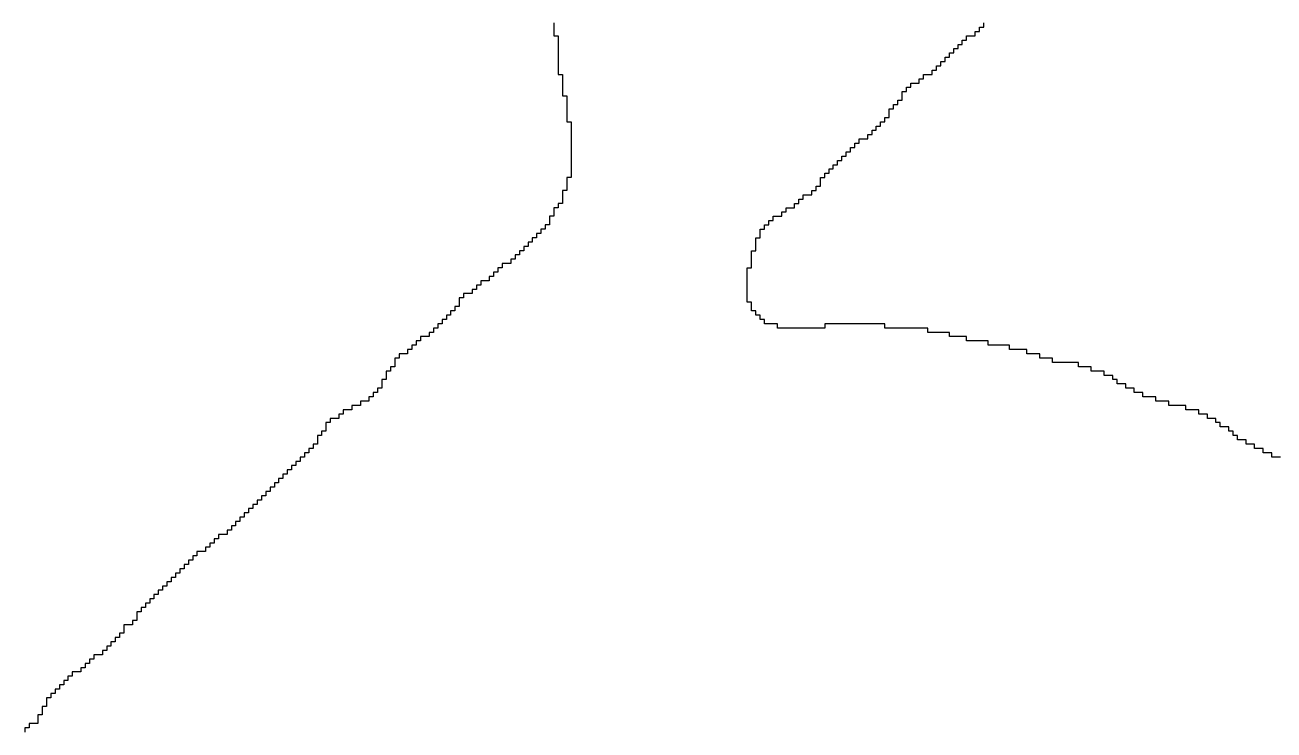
# Model space of a CAD drawing. Header units: millimetres. Extents: x 9.6 to 105, y 7.6 to 66.9.
# Drawn here: x 87.6602 to 88.0573, y 22.0834 to 22.3076 of the extents above; entities that cross this region are included whole.
import ezdxf

# ---------------------------------------------------------------- set-up
doc = ezdxf.new("R2010")
doc.units = ezdxf.units.MM
doc.layers.add('BottomOverlay', color=54, linetype='Continuous')

msp = doc.modelspace()

# ---------------------------------------------------------------- linework, layer by layer
at = {"layer": 'BottomOverlay'}
for p, q in [((87.82835, 22.3083), (87.82835, 22.30693)), ((87.82835, 22.30693), (87.82835, 22.30557)), ((87.96368, 22.30557), (87.96368, 22.30693)), ((87.96368, 22.30693), (87.96505, 22.30693)), ((87.96505, 22.30693), (87.96505, 22.3083)), ((87.82835, 22.30557), (87.82835, 22.3042)), ((87.82835, 22.3042), (87.82972, 22.3042)), ((87.82972, 22.3042), (87.82972, 22.30283)), ((87.82972, 22.30283), (87.82972, 22.30146)), ((87.95821, 22.30146), (87.95821, 22.30283)), ((87.95821, 22.30283), (87.95958, 22.30283)), ((87.95958, 22.30283), (87.95958, 22.3042)), ((87.95958, 22.3042), (87.96232, 22.3042)), ((87.96232, 22.3042), (87.96232, 22.30557)), ((87.96232, 22.30557), (87.96368, 22.30557)), ((87.82972, 22.30146), (87.82972, 22.3001)), ((87.82972, 22.3001), (87.82972, 22.29873)), ((87.82972, 22.29873), (87.82972, 22.29736)), ((87.95411, 22.29736), (87.95411, 22.29873)), ((87.95411, 22.29873), (87.95548, 22.29873)), ((87.95548, 22.29873), (87.95548, 22.3001)), ((87.95548, 22.3001), (87.95685, 22.3001)), ((87.95685, 22.3001), (87.95685, 22.30146)), ((87.95685, 22.30146), (87.95821, 22.30146)), ((87.82972, 22.29736), (87.82972, 22.296)), ((87.82972, 22.296), (87.82972, 22.29463)), ((87.82972, 22.29463), (87.82972, 22.29326)), ((87.95001, 22.29326), (87.95001, 22.29463)), ((87.95001, 22.29463), (87.95138, 22.29463)), ((87.95138, 22.29463), (87.95138, 22.296)), ((87.95138, 22.296), (87.95275, 22.296)), ((87.95275, 22.296), (87.95275, 22.29736)), ((87.95275, 22.29736), (87.95411, 22.29736)), ((87.82972, 22.29326), (87.82972, 22.2919)), ((87.82972, 22.2919), (87.83108, 22.2919)), ((87.83108, 22.2919), (87.83108, 22.29053)), ((87.83108, 22.29053), (87.83108, 22.28916)), ((87.94454, 22.28916), (87.94454, 22.29053)), ((87.94454, 22.29053), (87.94591, 22.29053)), ((87.94591, 22.29053), (87.94591, 22.2919)), ((87.94591, 22.2919), (87.94865, 22.2919)), ((87.94865, 22.2919), (87.94865, 22.29326)), ((87.94865, 22.29326), (87.95001, 22.29326)), ((87.83108, 22.28916), (87.83108, 22.28779)), ((87.83108, 22.28779), (87.83108, 22.28643)), ((87.83108, 22.28643), (87.83108, 22.28506)), ((87.93908, 22.28506), (87.93908, 22.28643)), ((87.93908, 22.28643), (87.94044, 22.28643)), ((87.94044, 22.28643), (87.94044, 22.28779)), ((87.94044, 22.28779), (87.94181, 22.28779)), ((87.94181, 22.28779), (87.94181, 22.28916)), ((87.94181, 22.28916), (87.94454, 22.28916)), ((87.83108, 22.28506), (87.83245, 22.28506)), ((87.83245, 22.28506), (87.83245, 22.28369)), ((87.83245, 22.28369), (87.83245, 22.28233)), ((87.83245, 22.28233), (87.83245, 22.28096)), ((87.93634, 22.28096), (87.93634, 22.28233)), ((87.93634, 22.28233), (87.93771, 22.28233)), ((87.93771, 22.28233), (87.93771, 22.28369)), ((87.93771, 22.28369), (87.93908, 22.28369)), ((87.93908, 22.28369), (87.93908, 22.28506)), ((87.83245, 22.28096), (87.83245, 22.27959)), ((87.83245, 22.27959), (87.83245, 22.27823)), ((87.93498, 22.27959), (87.93498, 22.28096)), ((87.93498, 22.28096), (87.93634, 22.28096)), ((87.93498, 22.27823), (87.93498, 22.27959)), ((87.83245, 22.27823), (87.83245, 22.27686)), ((87.83245, 22.27686), (87.83382, 22.27686)), ((87.83382, 22.27686), (87.83382, 22.27549)), ((87.83382, 22.27549), (87.83382, 22.27412)), ((87.93087, 22.27412), (87.93087, 22.27549)), ((87.93087, 22.27549), (87.93224, 22.27549)), ((87.93224, 22.27549), (87.93224, 22.27686)), ((87.93224, 22.27686), (87.93361, 22.27686)), ((87.93361, 22.27686), (87.93361, 22.27823)), ((87.93361, 22.27823), (87.93498, 22.27823)), ((87.83382, 22.27412), (87.83382, 22.27276)), ((87.83382, 22.27276), (87.83382, 22.27139)), ((87.83382, 22.27139), (87.83382, 22.27002)), ((87.92541, 22.27002), (87.92541, 22.27139)), ((87.92541, 22.27139), (87.92814, 22.27139)), ((87.92814, 22.27139), (87.92814, 22.27276)), ((87.92814, 22.27276), (87.92951, 22.27276)), ((87.92951, 22.27276), (87.92951, 22.27412)), ((87.92951, 22.27412), (87.93087, 22.27412)), ((87.83382, 22.27002), (87.83382, 22.26865)), ((87.83382, 22.26865), (87.83382, 22.26729)), ((87.83382, 22.26729), (87.83382, 22.26592)), ((87.9213, 22.26592), (87.9213, 22.26729)), ((87.9213, 22.26729), (87.92267, 22.26729)), ((87.92267, 22.26729), (87.92267, 22.26865)), ((87.92267, 22.26865), (87.92404, 22.26865)), ((87.92404, 22.26865), (87.92404, 22.27002)), ((87.92404, 22.27002), (87.92541, 22.27002)), ((87.83382, 22.26592), (87.83382, 22.26456)), ((87.83382, 22.26456), (87.83382, 22.26319)), ((87.83382, 22.26319), (87.83382, 22.26182)), ((87.9172, 22.26182), (87.9172, 22.26319)), ((87.9172, 22.26319), (87.91857, 22.26319)), ((87.91857, 22.26319), (87.91857, 22.26456)), ((87.91857, 22.26456), (87.91994, 22.26456)), ((87.91994, 22.26456), (87.91994, 22.26592)), ((87.91994, 22.26592), (87.9213, 22.26592)), ((87.83382, 22.25909), (87.83245, 22.25909)), ((87.83245, 22.25909), (87.83245, 22.25772)), ((87.83382, 22.26182), (87.83382, 22.26045)), ((87.83382, 22.26045), (87.83382, 22.25909)), ((87.9131, 22.25772), (87.9131, 22.25909)), ((87.9131, 22.25909), (87.91447, 22.25909)), ((87.91447, 22.25909), (87.91447, 22.26045)), ((87.91447, 22.26045), (87.91584, 22.26045)), ((87.91584, 22.26045), (87.91584, 22.26182)), ((87.91584, 22.26182), (87.9172, 22.26182)), ((87.83245, 22.25498), (87.83108, 22.25498)), ((87.83108, 22.25498), (87.83108, 22.25362)), ((87.83245, 22.25772), (87.83245, 22.25635)), ((87.83245, 22.25635), (87.83245, 22.25498)), ((87.91037, 22.25362), (87.91037, 22.25498)), ((87.91037, 22.25498), (87.91174, 22.25498)), ((87.91174, 22.25498), (87.91174, 22.25635)), ((87.91174, 22.25635), (87.9131, 22.25635)), ((87.9131, 22.25635), (87.9131, 22.25772)), ((87.83108, 22.25089), (87.82972, 22.25089)), ((87.82972, 22.25089), (87.82972, 22.24952)), ((87.83108, 22.25362), (87.83108, 22.25225)), ((87.83108, 22.25225), (87.83108, 22.25089)), ((87.9049, 22.24952), (87.9049, 22.25089)), ((87.9049, 22.25089), (87.90627, 22.25089)), ((87.90627, 22.25089), (87.90627, 22.25225)), ((87.90627, 22.25225), (87.90763, 22.25225)), ((87.90763, 22.25225), (87.90763, 22.25362)), ((87.90763, 22.25362), (87.91037, 22.25362)), ((87.82835, 22.24678), (87.82698, 22.24678)), ((87.82698, 22.24678), (87.82698, 22.24542)), ((87.82972, 22.24952), (87.82835, 22.24952)), ((87.82835, 22.24952), (87.82835, 22.24815)), ((87.82835, 22.24815), (87.82835, 22.24678)), ((87.89807, 22.24542), (87.89807, 22.24678)), ((87.89807, 22.24678), (87.9008, 22.24678)), ((87.9008, 22.24678), (87.9008, 22.24815)), ((87.9008, 22.24815), (87.90217, 22.24815)), ((87.90217, 22.24815), (87.90217, 22.24952)), ((87.90217, 22.24952), (87.9049, 22.24952)), ((87.82561, 22.24268), (87.82425, 22.24268)), ((87.82425, 22.24268), (87.82425, 22.24131)), ((87.82698, 22.24405), (87.82561, 22.24405)), ((87.82561, 22.24405), (87.82561, 22.24268)), ((87.82698, 22.24542), (87.82698, 22.24405)), ((87.89396, 22.24131), (87.89396, 22.24268)), ((87.89396, 22.24268), (87.89533, 22.24268)), ((87.89533, 22.24268), (87.89533, 22.24405)), ((87.89533, 22.24405), (87.8967, 22.24405)), ((87.8967, 22.24405), (87.8967, 22.24542)), ((87.8967, 22.24542), (87.89807, 22.24542)), ((87.82288, 22.23995), (87.82151, 22.23995)), ((87.82151, 22.23995), (87.82151, 22.23858)), ((87.82425, 22.24131), (87.82288, 22.24131)), ((87.82288, 22.24131), (87.82288, 22.23995)), ((87.8926, 22.23858), (87.8926, 22.23995)), ((87.8926, 22.23995), (87.89396, 22.23995)), ((87.89396, 22.23995), (87.89396, 22.24131)), ((87.81878, 22.23585), (87.81741, 22.23585)), ((87.81741, 22.23585), (87.81741, 22.23448)), ((87.82015, 22.23721), (87.81878, 22.23721)), ((87.81878, 22.23721), (87.81878, 22.23585)), ((87.82151, 22.23858), (87.82015, 22.23858)), ((87.82015, 22.23858), (87.82015, 22.23721)), ((87.89123, 22.23448), (87.89123, 22.23585)), ((87.89123, 22.23585), (87.8926, 22.23585)), ((87.8926, 22.23721), (87.8926, 22.23858)), ((87.8926, 22.23585), (87.8926, 22.23721)), ((87.81468, 22.23175), (87.81195, 22.23175)), ((87.81195, 22.23175), (87.81195, 22.23038)), ((87.81604, 22.23311), (87.81468, 22.23311)), ((87.81468, 22.23311), (87.81468, 22.23175)), ((87.81741, 22.23448), (87.81604, 22.23448)), ((87.81604, 22.23448), (87.81604, 22.23311)), ((87.89123, 22.23311), (87.89123, 22.23448)), ((87.89123, 22.23175), (87.89123, 22.23311)), ((87.89123, 22.23038), (87.89123, 22.23175)), ((87.80921, 22.22765), (87.80784, 22.22765)), ((87.80784, 22.22765), (87.80784, 22.22628)), ((87.81058, 22.22901), (87.80921, 22.22901)), ((87.80921, 22.22901), (87.80921, 22.22765)), ((87.81195, 22.23038), (87.81058, 22.23038)), ((87.81058, 22.23038), (87.81058, 22.22901)), ((87.88986, 22.22901), (87.88986, 22.23038)), ((87.88986, 22.23038), (87.89123, 22.23038)), ((87.88986, 22.22765), (87.88986, 22.22901)), ((87.88986, 22.22628), (87.88986, 22.22765)), ((87.80374, 22.22354), (87.80237, 22.22354)), ((87.80237, 22.22354), (87.80237, 22.22218)), ((87.80511, 22.22491), (87.80374, 22.22491)), ((87.80374, 22.22491), (87.80374, 22.22354)), ((87.80784, 22.22628), (87.80511, 22.22628)), ((87.80511, 22.22628), (87.80511, 22.22491)), ((87.88986, 22.22491), (87.88986, 22.22628)), ((87.88986, 22.22354), (87.88986, 22.22491)), ((87.88986, 22.22218), (87.88986, 22.22354)), ((87.79964, 22.22081), (87.79827, 22.22081)), ((87.79827, 22.22081), (87.79827, 22.21944)), ((87.79827, 22.21944), (87.79827, 22.21808)), ((87.80237, 22.22218), (87.79964, 22.22218)), ((87.79964, 22.22218), (87.79964, 22.22081)), ((87.88986, 22.22081), (87.88986, 22.22218)), ((87.88986, 22.21944), (87.88986, 22.22081)), ((87.89123, 22.21944), (87.88986, 22.21944)), ((87.89123, 22.21808), (87.89123, 22.21944)), ((87.79554, 22.21534), (87.79417, 22.21534)), ((87.79417, 22.21534), (87.79417, 22.21398)), ((87.79691, 22.21671), (87.79554, 22.21671)), ((87.79554, 22.21671), (87.79554, 22.21534)), ((87.79827, 22.21808), (87.79691, 22.21808)), ((87.79691, 22.21808), (87.79691, 22.21671)), ((87.89123, 22.21671), (87.89123, 22.21808)), ((87.8926, 22.21671), (87.89123, 22.21671)), ((87.8926, 22.21534), (87.8926, 22.21671)), ((87.89396, 22.21534), (87.8926, 22.21534)), ((87.89396, 22.21398), (87.89396, 22.21534)), ((87.79144, 22.21124), (87.79007, 22.21124)), ((87.79007, 22.21124), (87.79007, 22.20987)), ((87.79281, 22.21261), (87.79144, 22.21261)), ((87.79144, 22.21261), (87.79144, 22.21124)), ((87.79417, 22.21398), (87.79281, 22.21398)), ((87.79281, 22.21398), (87.79281, 22.21261)), ((87.89533, 22.21398), (87.89396, 22.21398)), ((87.89533, 22.21261), (87.89533, 22.21398)), ((87.89943, 22.21261), (87.89533, 22.21261)), ((87.89943, 22.21124), (87.89943, 22.21261)), ((87.91447, 22.21124), (87.89943, 22.21124)), ((87.93361, 22.21261), (87.91447, 22.21261)), ((87.91447, 22.21261), (87.91447, 22.21124)), ((87.93361, 22.21124), (87.93361, 22.21261)), ((87.94728, 22.21124), (87.93361, 22.21124)), ((87.94728, 22.20987), (87.94728, 22.21124)), ((87.78597, 22.20714), (87.7846, 22.20714)), ((87.7846, 22.20714), (87.7846, 22.20577)), ((87.7887, 22.20851), (87.78597, 22.20851)), ((87.78597, 22.20851), (87.78597, 22.20714)), ((87.79007, 22.20987), (87.7887, 22.20987)), ((87.7887, 22.20987), (87.7887, 22.20851)), ((87.95411, 22.20987), (87.94728, 22.20987)), ((87.95411, 22.20851), (87.95411, 22.20987)), ((87.95958, 22.20851), (87.95411, 22.20851)), ((87.95958, 22.20714), (87.95958, 22.20851)), ((87.96642, 22.20714), (87.95958, 22.20714)), ((87.96642, 22.20577), (87.96642, 22.20714)), ((87.78187, 22.20304), (87.77914, 22.20304)), ((87.77914, 22.20304), (87.77914, 22.20167)), ((87.78324, 22.20441), (87.78187, 22.20441)), ((87.78187, 22.20441), (87.78187, 22.20304)), ((87.7846, 22.20577), (87.78324, 22.20577)), ((87.78324, 22.20577), (87.78324, 22.20441)), ((87.97325, 22.20577), (87.96642, 22.20577)), ((87.97325, 22.20441), (87.97325, 22.20577)), ((87.97872, 22.20441), (87.97325, 22.20441)), ((87.97872, 22.20304), (87.97872, 22.20441)), ((87.98282, 22.20304), (87.97872, 22.20304)), ((87.98282, 22.20167), (87.98282, 22.20304)), ((87.77777, 22.19894), (87.7764, 22.19894)), ((87.7764, 22.19894), (87.7764, 22.19757)), ((87.77914, 22.20167), (87.77777, 22.20167)), ((87.77777, 22.20167), (87.77777, 22.20031)), ((87.77777, 22.20031), (87.77777, 22.19894)), ((87.98692, 22.20167), (87.98282, 22.20167)), ((87.98692, 22.20031), (87.98692, 22.20167)), ((87.99513, 22.20031), (87.98692, 22.20031)), ((87.99513, 22.19894), (87.99513, 22.20031)), ((87.99922, 22.19894), (87.99513, 22.19894)), ((87.99922, 22.19757), (87.99922, 22.19894)), ((87.7764, 22.19757), (87.77503, 22.19757)), ((87.77503, 22.19757), (87.77503, 22.1962)), ((87.77503, 22.1962), (87.77503, 22.19484)), ((88.00333, 22.19757), (87.99922, 22.19757)), ((88.00333, 22.1962), (88.00333, 22.19757)), ((88.00606, 22.1962), (88.00333, 22.1962)), ((88.00606, 22.19484), (88.00606, 22.1962)), ((87.77367, 22.1921), (87.7723, 22.1921)), ((87.7723, 22.1921), (87.7723, 22.19074)), ((87.77503, 22.19484), (87.77367, 22.19484)), ((87.77367, 22.19484), (87.77367, 22.19347)), ((87.77367, 22.19347), (87.77367, 22.1921)), ((88.00743, 22.19484), (88.00606, 22.19484)), ((88.00743, 22.19347), (88.00743, 22.19484)), ((88.01016, 22.19347), (88.00743, 22.19347)), ((88.01016, 22.1921), (88.01016, 22.19347)), ((88.01289, 22.1921), (88.01016, 22.1921)), ((88.01289, 22.19074), (88.01289, 22.1921)), ((87.76957, 22.188), (87.76683, 22.188)), ((87.76683, 22.188), (87.76683, 22.18664)), ((87.77093, 22.18937), (87.76957, 22.18937)), ((87.76957, 22.18937), (87.76957, 22.188)), ((87.7723, 22.19074), (87.77093, 22.19074)), ((87.77093, 22.19074), (87.77093, 22.18937)), ((88.01563, 22.19074), (88.01289, 22.19074)), ((88.01563, 22.18937), (88.01563, 22.19074)), ((88.01973, 22.18937), (88.01563, 22.18937)), ((88.01973, 22.188), (88.01973, 22.18937)), ((88.02383, 22.188), (88.01973, 22.188)), ((88.02383, 22.18664), (88.02383, 22.188)), ((87.76136, 22.1839), (87.76, 22.1839)), ((87.76, 22.1839), (87.76, 22.18253)), ((87.7641, 22.18527), (87.76136, 22.18527)), ((87.76136, 22.18527), (87.76136, 22.1839)), ((87.76683, 22.18664), (87.7641, 22.18664)), ((87.7641, 22.18664), (87.7641, 22.18527)), ((88.0293, 22.18664), (88.02383, 22.18664)), ((88.0293, 22.18527), (88.0293, 22.18664)), ((88.0334, 22.18527), (88.0293, 22.18527)), ((88.0334, 22.1839), (88.0334, 22.18527)), ((88.03613, 22.1839), (88.0334, 22.1839)), ((88.03613, 22.18253), (88.03613, 22.1839)), ((87.75726, 22.18117), (87.7559, 22.18117)), ((87.7559, 22.18117), (87.7559, 22.1798)), ((87.7559, 22.1798), (87.7559, 22.17843)), ((87.76, 22.18253), (87.75726, 22.18253)), ((87.75726, 22.18253), (87.75726, 22.18117)), ((88.03887, 22.18253), (88.03613, 22.18253)), ((88.03887, 22.18117), (88.03887, 22.18253)), ((88.04024, 22.18117), (88.03887, 22.18117)), ((88.04024, 22.1798), (88.04024, 22.18117)), ((88.04297, 22.1798), (88.04024, 22.1798)), ((88.04297, 22.17843), (88.04297, 22.1798)), ((87.75453, 22.17707), (87.75316, 22.17707)), ((87.75316, 22.17707), (87.75316, 22.1757)), ((87.75316, 22.1757), (87.75316, 22.17433)), ((87.7559, 22.17843), (87.75453, 22.17843)), ((87.75453, 22.17843), (87.75453, 22.17707)), ((88.04434, 22.17843), (88.04297, 22.17843)), ((88.04434, 22.17707), (88.04434, 22.17843)), ((88.0457, 22.17707), (88.04434, 22.17707)), ((88.0457, 22.1757), (88.0457, 22.17707)), ((88.04844, 22.1757), (88.0457, 22.1757)), ((88.04844, 22.17433), (88.04844, 22.1757)), ((87.75043, 22.1716), (87.74906, 22.1716)), ((87.74906, 22.1716), (87.74906, 22.17023)), ((87.7518, 22.17297), (87.75043, 22.17297)), ((87.75043, 22.17297), (87.75043, 22.1716)), ((87.75316, 22.17433), (87.7518, 22.17433)), ((87.7518, 22.17433), (87.7518, 22.17297)), ((88.05117, 22.17433), (88.04844, 22.17433)), ((88.05117, 22.17297), (88.05117, 22.17433)), ((88.05391, 22.17297), (88.05117, 22.17297)), ((88.05391, 22.1716), (88.05391, 22.17297)), ((88.05664, 22.1716), (88.05391, 22.1716)), ((88.05664, 22.17023), (88.05664, 22.1716)), ((87.74633, 22.1675), (87.74496, 22.1675)), ((87.74496, 22.1675), (87.74496, 22.16613)), ((87.74769, 22.16886), (87.74633, 22.16886)), ((87.74633, 22.16886), (87.74633, 22.1675)), ((87.74906, 22.17023), (87.74769, 22.17023)), ((87.74769, 22.17023), (87.74769, 22.16886)), ((88.05937, 22.17023), (88.05664, 22.17023)), ((87.74223, 22.16339), (87.74086, 22.16339)), ((87.74086, 22.16339), (87.74086, 22.16203)), ((87.74359, 22.16476), (87.74223, 22.16476)), ((87.74223, 22.16476), (87.74223, 22.16339)), ((87.74496, 22.16613), (87.74359, 22.16613)), ((87.74359, 22.16613), (87.74359, 22.16476)), ((87.73813, 22.1593), (87.73676, 22.1593)), ((87.73676, 22.1593), (87.73676, 22.15793)), ((87.73949, 22.16066), (87.73813, 22.16066)), ((87.73813, 22.16066), (87.73813, 22.1593)), ((87.74086, 22.16203), (87.73949, 22.16203)), ((87.73949, 22.16203), (87.73949, 22.16066)), ((87.73402, 22.15519), (87.73266, 22.15519)), ((87.73266, 22.15519), (87.73266, 22.15383)), ((87.73539, 22.15656), (87.73402, 22.15656)), ((87.73402, 22.15656), (87.73402, 22.15519)), ((87.73676, 22.15793), (87.73539, 22.15793)), ((87.73539, 22.15793), (87.73539, 22.15656)), ((87.73129, 22.15246), (87.72992, 22.15246)), ((87.72992, 22.15246), (87.72992, 22.15109)), ((87.73266, 22.15383), (87.73129, 22.15383)), ((87.73129, 22.15383), (87.73129, 22.15246)), ((87.72719, 22.14836), (87.72582, 22.14836)), ((87.72582, 22.14836), (87.72582, 22.14699)), ((87.72856, 22.14972), (87.72719, 22.14972)), ((87.72719, 22.14972), (87.72719, 22.14836)), ((87.72992, 22.15109), (87.72856, 22.15109)), ((87.72856, 22.15109), (87.72856, 22.14972)), ((87.72172, 22.14426), (87.72035, 22.14426)), ((87.72035, 22.14426), (87.72035, 22.14289)), ((87.72445, 22.14562), (87.72172, 22.14562)), ((87.72172, 22.14562), (87.72172, 22.14426)), ((87.72582, 22.14699), (87.72445, 22.14699)), ((87.72445, 22.14699), (87.72445, 22.14562)), ((87.71762, 22.14016), (87.71489, 22.14016)), ((87.71489, 22.14016), (87.71489, 22.13879)), ((87.71899, 22.14152), (87.71762, 22.14152)), ((87.71762, 22.14152), (87.71762, 22.14016)), ((87.72035, 22.14289), (87.71899, 22.14289)), ((87.71899, 22.14289), (87.71899, 22.14152)), ((87.71215, 22.13605), (87.71078, 22.13605)), ((87.71078, 22.13605), (87.71078, 22.13469)), ((87.71352, 22.13742), (87.71215, 22.13742)), ((87.71215, 22.13742), (87.71215, 22.13605)), ((87.71489, 22.13879), (87.71352, 22.13879)), ((87.71352, 22.13879), (87.71352, 22.13742)), ((87.70805, 22.13195), (87.70669, 22.13195)), ((87.70669, 22.13195), (87.70669, 22.13059)), ((87.70942, 22.13332), (87.70805, 22.13332)), ((87.70805, 22.13332), (87.70805, 22.13195)), ((87.71078, 22.13469), (87.70942, 22.13469)), ((87.70942, 22.13469), (87.70942, 22.13332)), ((87.70395, 22.12785), (87.70258, 22.12785)), ((87.70258, 22.12785), (87.70258, 22.12649)), ((87.70532, 22.12922), (87.70395, 22.12922)), ((87.70395, 22.12922), (87.70395, 22.12785)), ((87.70669, 22.13059), (87.70532, 22.13059)), ((87.70532, 22.13059), (87.70532, 22.12922)), ((87.69985, 22.12375), (87.69848, 22.12375)), ((87.69848, 22.12375), (87.69848, 22.12239)), ((87.70122, 22.12512), (87.69985, 22.12512)), ((87.69985, 22.12512), (87.69985, 22.12375)), ((87.70258, 22.12649), (87.70122, 22.12649)), ((87.70122, 22.12649), (87.70122, 22.12512)), ((87.69711, 22.12102), (87.69575, 22.12102)), ((87.69575, 22.12102), (87.69575, 22.11965)), ((87.69575, 22.11965), (87.69575, 22.11828)), ((87.69848, 22.12239), (87.69711, 22.12239)), ((87.69711, 22.12239), (87.69711, 22.12102)), ((87.69438, 22.11692), (87.69165, 22.11692)), ((87.69165, 22.11692), (87.69165, 22.11555)), ((87.69165, 22.11555), (87.69165, 22.11418)), ((87.69575, 22.11828), (87.69438, 22.11828)), ((87.69438, 22.11828), (87.69438, 22.11692)), ((87.69028, 22.11282), (87.68891, 22.11282)), ((87.68891, 22.11282), (87.68891, 22.11145)), ((87.69165, 22.11418), (87.69028, 22.11418)), ((87.69028, 22.11418), (87.69028, 22.11282)), ((87.68618, 22.10872), (87.68481, 22.10872)), ((87.68481, 22.10872), (87.68481, 22.10735)), ((87.68755, 22.11008), (87.68618, 22.11008)), ((87.68618, 22.11008), (87.68618, 22.10872)), ((87.68891, 22.11145), (87.68755, 22.11145)), ((87.68755, 22.11145), (87.68755, 22.11008)), ((87.68071, 22.10461), (87.67934, 22.10461)), ((87.67934, 22.10461), (87.67934, 22.10325)), ((87.68208, 22.10598), (87.68071, 22.10598)), ((87.68071, 22.10598), (87.68071, 22.10461)), ((87.68481, 22.10735), (87.68208, 22.10735)), ((87.68208, 22.10735), (87.68208, 22.10598)), ((87.67524, 22.10051), (87.67388, 22.10051)), ((87.67388, 22.10051), (87.67388, 22.09915)), ((87.67798, 22.10188), (87.67524, 22.10188)), ((87.67524, 22.10188), (87.67524, 22.10051)), ((87.67934, 22.10325), (87.67798, 22.10325)), ((87.67798, 22.10325), (87.67798, 22.10188)), ((87.67114, 22.09641), (87.66977, 22.09641)), ((87.66977, 22.09641), (87.66977, 22.09505)), ((87.67251, 22.09778), (87.67114, 22.09778)), ((87.67114, 22.09778), (87.67114, 22.09641)), ((87.67388, 22.09915), (87.67251, 22.09915)), ((87.67251, 22.09915), (87.67251, 22.09778)), ((87.66841, 22.09368), (87.66704, 22.09368)), ((87.66704, 22.09368), (87.66704, 22.09231)), ((87.66704, 22.09231), (87.66704, 22.09094)), ((87.66977, 22.09505), (87.66841, 22.09505)), ((87.66841, 22.09505), (87.66841, 22.09368)), ((87.66567, 22.08821), (87.66431, 22.08821)), ((87.66431, 22.08821), (87.66431, 22.08684)), ((87.66704, 22.09094), (87.66567, 22.09094)), ((87.66567, 22.09094), (87.66567, 22.08958)), ((87.66567, 22.08958), (87.66567, 22.08821)), ((87.66157, 22.08411), (87.66021, 22.08411)), ((87.66021, 22.08411), (87.66021, 22.08274)), ((87.66431, 22.08548), (87.66157, 22.08548)), ((87.66157, 22.08548), (87.66157, 22.08411)), ((87.66431, 22.08684), (87.66431, 22.08548))]:
    msp.add_line(p, q, dxfattribs=at)

doc.saveas('drawing.dxf')
